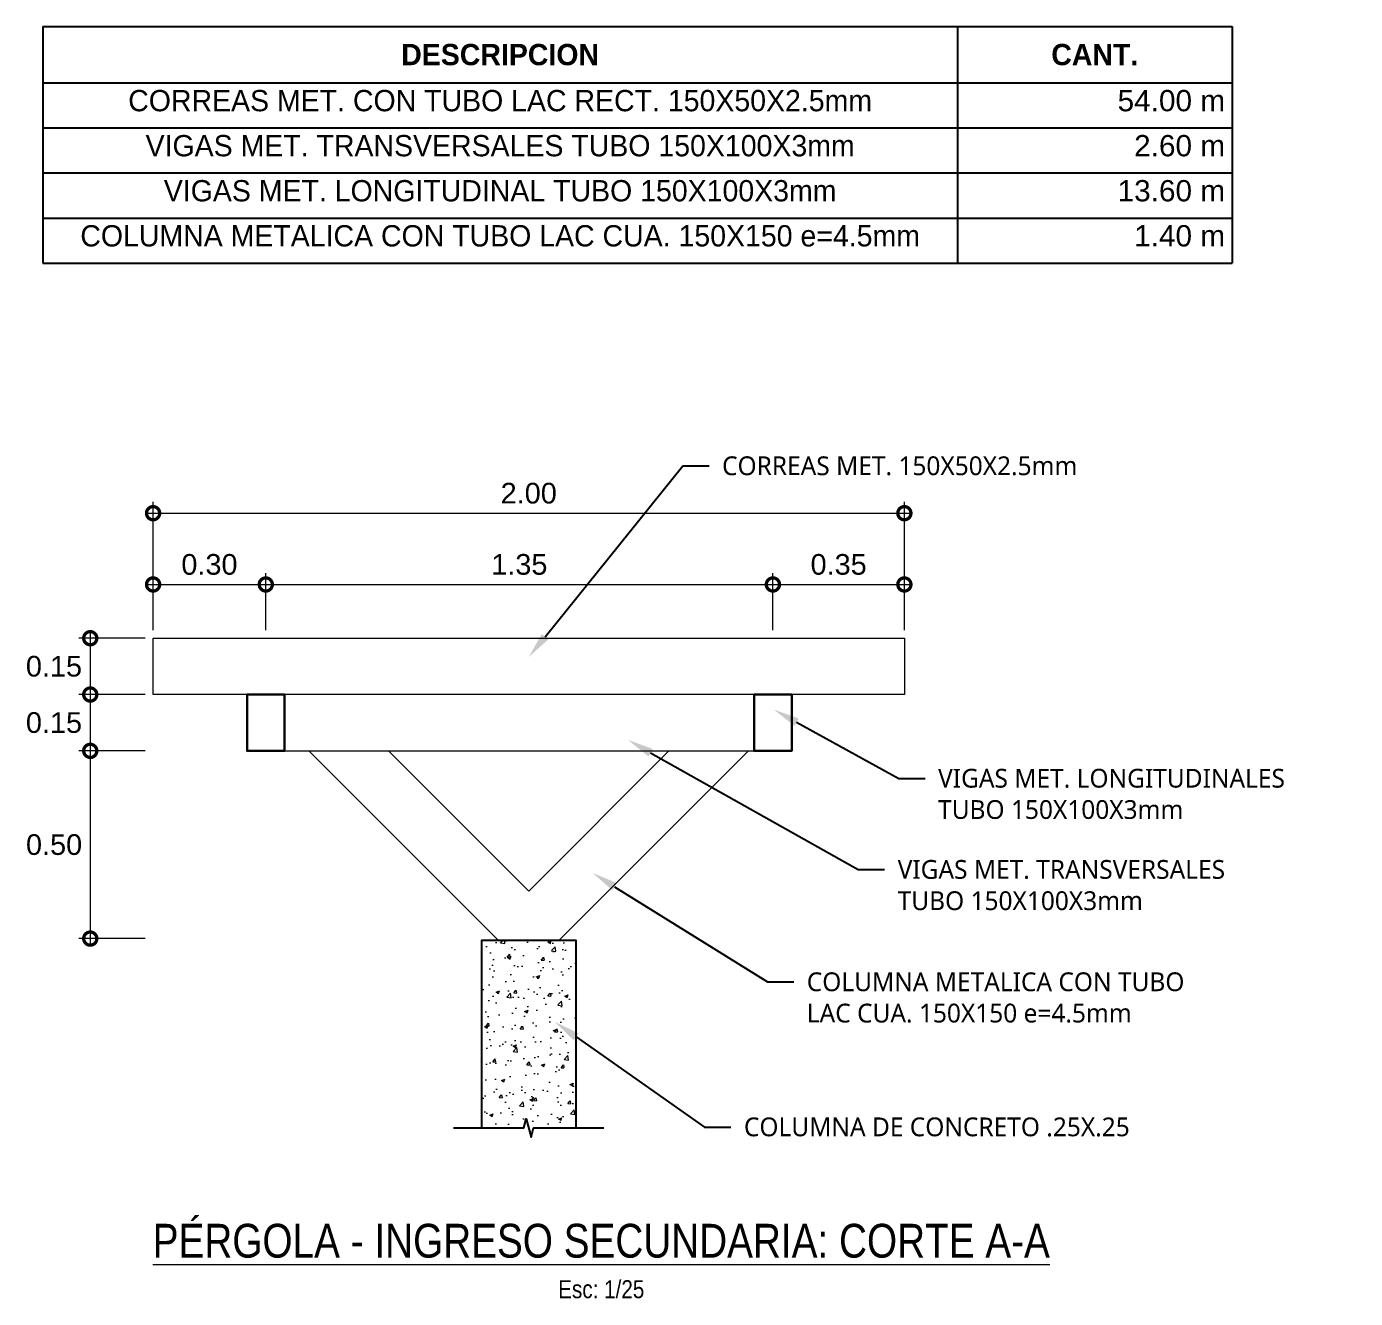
# Model space of a CAD drawing. Header units: millimetres. Extents: x 714.7 to 748.4, y 417.6 to 426.
# Drawn here: x 715.098 to 718.636, y 418.49 to 421.877 of the extents above; entities that cross this region are included whole.
import ezdxf
from ezdxf import colors
from ezdxf.entities.mleader import LeaderData, LeaderLine
from ezdxf.math import Vec2, Vec3

# ---------------------------------------------------------------- set-up
doc = ezdxf.new("R2010")
doc.units = ezdxf.units.MM
doc.linetypes.add('CONTINUA', pattern=[0])
doc.linetypes.add('DASHED2', pattern=[0.375, 0.25, -0.125])
for name, color, linetype, lineweight in [('0_Pluma_Nº__1', 253, 'Continuous', 9), ('A-TEXTURAS', 8, 'Continuous', 5), ('letras sr', 7, 'Continuous', 5), ('Proyeccciones', 1, 'DASHED2', 18), ('TEXTO', 7, 'Continuous', 9)]:
    doc.layers.add(name, color=color, linetype=linetype, lineweight=lineweight)
doc.styles.add('01COTAS', font='GOTHIC.TTF')
doc.styles.add('Generales', font='trebuc.ttf', dxfattribs={"height": 0.1})
doc.styles.add('Santa Rosa 1 50', font='trebuc.ttf')
doc.styles.get("Standard").update_dxf_attribs({"font": 'arial.ttf'})
doc.dimstyles.new('detalles menores', dxfattribs={"dimtxt": 0.055, "dimasz": 0.07, "dimexe": 0.03, "dimexo": 0.0215, "dimgap": 0.025, "dimtad": 2, "dimtih": 1, "dimtoh": 1, "dimzin": 1, "dimdsep": 46, "dimtxsty": 'Standard', "dimblk": 'DOTSMALL', "dimcen": 0, "dimdle": 0.0175, "dimclrd": 10, "dimclre": 10, "dimclrt": 3, "dimazin": 0, "dimtfac": 1, "dimtix": 1, "dimtmove": 0, "dimatfit": 2, "dimldrblk": 'OBLIQUE', "dimfxl": 1, "dimlwd": 5, "dimlwe": 5, "dimarcsym": 0})

# ---------------------------------------------------------------- blocks, each defined once
blk = doc.blocks.new('*T7')
at = {"color": 0, "linetype": 'ByBlock', "lineweight": -2, "transparency": 16777216}
for p, q in [((0, 0), (3.1658, 0)), ((0, 0), (0, -0.63)), ((2.4341, 0), (2.4341, -0.63)), ((3.1658, 0), (3.1658, -0.63)), ((0, -0.15), (3.1658, -0.15)), ((0, -0.27), (3.1658, -0.27)), ((0, -0.39), (3.1658, -0.39)), ((0, -0.51), (3.1658, -0.51)), ((0, -0.63), (3.1658, -0.63))]:
    blk.add_line(p, q, dxfattribs=at)
at = {"color": 0, "transparency": 16777216, "char_height": 0.0567, "style": '01COTAS'}
for s, insert, width, attachment_point in [('{\\fCentury Gothic|b1|i0|c0|p34;DESCRIPCION}', (1.217, -0.075), 2.396291, 5), ('{\\fCentury Gothic|b1|i0|c0|p34;CANT.}', (2.8, -0.075), 0.693936, 5), ('CORREAS MET. CON TUBO LAC RECT. 150X50X2.5mm', (1.217, -0.1689), 2.396291, 2), ('VIGAS MET. TRANSVERSALES TUBO 150X100X3mm', (1.217, -0.2889), 2.396291, 2), ('VIGAS MET. LONGITUDINAL TUBO 150X100X3mm', (1.217, -0.4089), 2.396291, 2), ('COLUMNA METALICA CON TUBO LAC CUA. 150X150 e=4.5mm ', (1.217, -0.5289), 2.396291, 2)]:
    blk.add_mtext(s, dxfattribs=dict(at, insert=insert, width=width, attachment_point=attachment_point))
at = {"color": 0, "transparency": 16777216, "char_height": 0.0567, "width": 0.693936, "attachment_point": 3}
for s, insert in [('54.00 m', (3.1469, -0.1689)), ('2.60 m', (3.1469, -0.2889)), ('13.60 m', (3.1469, -0.4089)), ('1.40 m', (3.1469, -0.5289))]:
    blk.add_mtext(s, dxfattribs=dict(at, insert=insert))
blk = doc.blocks.new('_DOTSMALL')
at = {"color": 0, "linetype": 'ByBlock', "const_width": 0.5}
blk.add_lwpolyline([(-0.0625, 0, 1), (0.0625, 0, 1)], format="xyb", close=True, dxfattribs=at)
blk = doc.blocks.new('*D8')
at = {"color": 10, "lineweight": 5, "transparency": 16777216}
for p, q in [((715.4349, 420.2693), (715.4349, 420.6107)), ((717.4349, 420.2693), (717.4349, 420.6107)), ((715.4174, 420.5807), (717.4524, 420.5807))]:
    blk.add_line(p, q, dxfattribs=at)
at = {"layer": 'Defpoints', "color": 0, "lineweight": 70, "transparency": 16777216}
for p in [(717.4349, 420.5807), (715.4349, 420.2478), (717.4349, 420.2478)]:
    blk.add_point(p, dxfattribs=at)
at = {"color": 10, "lineweight": 5, "transparency": 16777216, "xscale": 0.07, "yscale": 0.07, "zscale": 0.07, "rotation": 180}
blk.add_blockref('_DOTSMALL', (715.4349, 420.5807), dxfattribs=at)
at = {"color": 10, "lineweight": 5, "transparency": 16777216, "xscale": 0.07, "yscale": 0.07, "zscale": 0.07}
blk.add_blockref('_DOTSMALL', (717.4349, 420.5807), dxfattribs=at)
at = {"color": 3, "transparency": 16777216, "insert": (716.4349, 420.6337), "char_height": 0.055, "attachment_point": 5}
blk.add_mtext('2.00', dxfattribs=at)
blk = doc.blocks.new('_Oblique')
at = {"color": 0, "linetype": 'ByBlock', "lineweight": -2}
blk.add_line((-0.5, -0.5), (0.5, 0.5), dxfattribs=at)
blk = doc.blocks.new('*D9')
at = {"color": 10, "lineweight": 5, "transparency": 16777216}
for p, q in [((715.2676, 420.2653), (715.2676, 420.0803)), ((715.4134, 420.2478), (715.2376, 420.2478)), ((715.4134, 420.0978), (715.2376, 420.0978))]:
    blk.add_line(p, q, dxfattribs=at)
at = {"layer": 'Defpoints', "color": 0, "lineweight": 70, "transparency": 16777216}
for p in [(715.4349, 420.2478), (715.2676, 420.0978), (715.4349, 420.0978)]:
    blk.add_point(p, dxfattribs=at)
at = {"color": 10, "lineweight": 5, "transparency": 16777216, "xscale": 0.07, "yscale": 0.07, "zscale": 0.07}
for p, rotation in [((715.2676, 420.2478), 90), ((715.2676, 420.0978), 270)]:
    blk.add_blockref('_DOTSMALL', p, dxfattribs=dict(at, rotation=rotation))
at = {"color": 3, "transparency": 16777216, "insert": (715.171, 420.1728), "char_height": 0.055, "attachment_point": 5}
blk.add_mtext('0.15', dxfattribs=at)
blk = doc.blocks.new('*D44')
at = {"color": 10, "lineweight": 5, "transparency": 16777216}
for p, q in [((715.4349, 420.2693), (715.4349, 420.4209)), ((715.7349, 420.2693), (715.7349, 420.4209)), ((715.4174, 420.3909), (715.7524, 420.3909))]:
    blk.add_line(p, q, dxfattribs=at)
at = {"layer": 'Defpoints', "color": 0, "lineweight": 70, "transparency": 16777216}
for p in [(715.7349, 420.3909), (715.4349, 420.2478), (715.7349, 420.2478)]:
    blk.add_point(p, dxfattribs=at)
at = {"color": 10, "lineweight": 5, "transparency": 16777216, "xscale": 0.07, "yscale": 0.07, "zscale": 0.07, "rotation": 180}
blk.add_blockref('_DOTSMALL', (715.4349, 420.3909), dxfattribs=at)
at = {"color": 10, "lineweight": 5, "transparency": 16777216, "xscale": 0.07, "yscale": 0.07, "zscale": 0.07}
blk.add_blockref('_DOTSMALL', (715.7349, 420.3909), dxfattribs=at)
at = {"color": 3, "transparency": 16777216, "insert": (715.5849, 420.444), "char_height": 0.055, "attachment_point": 5}
blk.add_mtext('0.30', dxfattribs=at)
blk = doc.blocks.new('*D45')
at = {"color": 10, "lineweight": 5, "transparency": 16777216}
for p, q in [((715.7349, 420.2693), (715.7349, 420.4209)), ((717.0849, 420.2693), (717.0849, 420.4209)), ((715.7174, 420.3909), (717.1024, 420.3909))]:
    blk.add_line(p, q, dxfattribs=at)
at = {"layer": 'Defpoints', "color": 0, "lineweight": 70, "transparency": 16777216}
for p in [(717.0849, 420.3909), (715.7349, 420.2478), (717.0849, 420.2478)]:
    blk.add_point(p, dxfattribs=at)
at = {"color": 10, "lineweight": 5, "transparency": 16777216, "xscale": 0.07, "yscale": 0.07, "zscale": 0.07, "rotation": 180}
blk.add_blockref('_DOTSMALL', (715.7349, 420.3909), dxfattribs=at)
at = {"color": 10, "lineweight": 5, "transparency": 16777216, "xscale": 0.07, "yscale": 0.07, "zscale": 0.07}
blk.add_blockref('_DOTSMALL', (717.0849, 420.3909), dxfattribs=at)
at = {"color": 3, "transparency": 16777216, "insert": (716.4099, 420.444), "char_height": 0.055, "attachment_point": 5}
blk.add_mtext('1.35', dxfattribs=at)
blk = doc.blocks.new('*D46')
at = {"color": 10, "lineweight": 5, "transparency": 16777216}
for p, q in [((717.0849, 420.2693), (717.0849, 420.4209)), ((717.4349, 420.2693), (717.4349, 420.4209)), ((717.0674, 420.3909), (717.4524, 420.3909))]:
    blk.add_line(p, q, dxfattribs=at)
at = {"layer": 'Defpoints', "color": 0, "lineweight": 70, "transparency": 16777216}
for p in [(717.4349, 420.3909), (717.0849, 420.2478), (717.4349, 420.2478)]:
    blk.add_point(p, dxfattribs=at)
at = {"color": 10, "lineweight": 5, "transparency": 16777216, "xscale": 0.07, "yscale": 0.07, "zscale": 0.07, "rotation": 180}
blk.add_blockref('_DOTSMALL', (717.0849, 420.3909), dxfattribs=at)
at = {"color": 10, "lineweight": 5, "transparency": 16777216, "xscale": 0.07, "yscale": 0.07, "zscale": 0.07}
blk.add_blockref('_DOTSMALL', (717.4349, 420.3909), dxfattribs=at)
at = {"color": 3, "transparency": 16777216, "insert": (717.2599, 420.444), "char_height": 0.055, "attachment_point": 5}
blk.add_mtext('0.35', dxfattribs=at)
blk = doc.blocks.new('*D47')
at = {"color": 10, "lineweight": 5, "transparency": 16777216}
for p, q in [((715.4134, 420.0978), (715.2376, 420.0978)), ((715.2676, 420.1153), (715.2676, 419.9303)), ((715.4134, 419.9478), (715.2376, 419.9478))]:
    blk.add_line(p, q, dxfattribs=at)
at = {"layer": 'Defpoints', "color": 0, "lineweight": 70, "transparency": 16777216}
for p in [(715.4349, 420.0978), (715.2676, 419.9478), (715.4349, 419.9478)]:
    blk.add_point(p, dxfattribs=at)
at = {"color": 10, "lineweight": 5, "transparency": 16777216, "xscale": 0.07, "yscale": 0.07, "zscale": 0.07}
for p, rotation in [((715.2676, 420.0978), 90), ((715.2676, 419.9478), 270)]:
    blk.add_blockref('_DOTSMALL', p, dxfattribs=dict(at, rotation=rotation))
at = {"color": 3, "transparency": 16777216, "insert": (715.171, 420.0228), "char_height": 0.055, "attachment_point": 5}
blk.add_mtext('0.15', dxfattribs=at)
blk = doc.blocks.new('*D48')
at = {"color": 10, "lineweight": 5, "transparency": 16777216}
for p, q in [((715.4134, 419.9478), (715.2376, 419.9478)), ((715.2676, 419.9653), (715.2676, 419.4303)), ((715.4134, 419.4478), (715.2376, 419.4478))]:
    blk.add_line(p, q, dxfattribs=at)
at = {"layer": 'Defpoints', "color": 0, "lineweight": 70, "transparency": 16777216}
for p in [(715.4349, 419.9478), (715.2676, 419.4478), (715.4349, 419.4478)]:
    blk.add_point(p, dxfattribs=at)
at = {"color": 10, "lineweight": 5, "transparency": 16777216, "xscale": 0.07, "yscale": 0.07, "zscale": 0.07}
for p, rotation in [((715.2676, 419.9478), 90), ((715.2676, 419.4478), 270)]:
    blk.add_blockref('_DOTSMALL', p, dxfattribs=dict(at, rotation=rotation))
at = {"color": 3, "transparency": 16777216, "insert": (715.1713, 419.6978), "char_height": 0.055, "attachment_point": 5}
blk.add_mtext('0.50', dxfattribs=at)

msp = doc.modelspace()

# ---------------------------------------------------------------- hatches: boundary and pattern name
at = {"layer": 'A-TEXTURAS', "lineweight": 0, "ltscale": 0.5, "true_color": 0x939598}
h = msp.add_hatch(dxfattribs=at)
h.set_pattern_fill('AR-CONC', color=252, scale=0.0005, style=0)
h.set_pattern_definition([(50, (1504.58561, 1002.51914), (0.0910923345, -0.007969543), [0.009525, -0.104775]), (355, (1504.58561, 1002.51914), (-0.017621711, 0.095528423), [0.00762, -0.083820292]), (100.451445, (1504.5932, 1002.51847), (0.0734706235, 0.087558876), [0.008095004, -0.089045122]), (46.1842, (1504.58561, 1002.54454), (0.13553952, -0.021021164), [0.0142875, -0.1571625]), (96.635558, (1504.5969, 1002.54279), (0.118702067, 0.123713062), [0.012142512, -0.133567804]), (351.184151, (1504.58561, 1002.54454), (0.118702067, 0.123713062), [0.011429984, -0.125729866]), (21, (1504.59831, 1002.53819), (0.0758071956, -0.051132599), [0.009525, -0.104775]), (326, (1504.59831, 1002.53819), (0.030901014, 0.092093983), [0.00762, -0.08382]), (71.451445, (1504.604625, 1002.53393), (0.10670821, 0.0409613844), [0.008095004, -0.089044969]), (37.5, (1504.585607, 1002.519138), (0.0015443016, 0.0422775194), [0, -0.082804, 0, -0.08509, 0, -0.0841375]), (7.5, (1504.585607, 1002.51914), (0.0334098313, 0.0500902874), [0, -0.048514, 0, -0.080899, 0, -0.0320675]), (327.5, (1504.557286, 1002.519138), (0.0677952976, -0.002864372), [0, -0.03175, 0, -0.09906, 0, -0.131445]), (317.5, (1504.544586, 1002.51914), (0.0740645907, 0.0127132455), [0, -0.041275, 0, -0.065786, 0, -0.093345])])
h.paths.add_polyline_path([(716.5599, 418.9435), (716.5599, 419.4435), (716.3099, 419.4435), (716.3099, 418.9435)])

# ---------------------------------------------------------------- linework, layer by layer
for points in [[(716.3099, 418.9435), (716.3099, 419.4435), (716.5599, 419.4435), (716.5599, 418.9435)], [(716.2349, 418.9435), (716.422, 418.9435), (716.4285, 418.9676), (716.4414, 418.9193), (716.4479, 418.9435), (716.6349, 418.9435)]]:
    msp.add_lwpolyline(points)
at = {"layer": '0_Pluma_Nº__1', "color": 18, "ltscale": 0.4, "true_color": 0x000000}
for p, q in [((716.3539, 419.4435), (715.8496, 419.9478)), ((716.4349, 419.5745), (716.0617, 419.9478)), ((716.4349, 419.5745), (716.8081, 419.9478)), ((716.516, 419.4435), (717.0203, 419.9478))]:
    msp.add_line(p, q, dxfattribs=at)
at = {"layer": '0_Pluma_Nº__1', "color": 240, "ltscale": 0.4, "true_color": 0xed1f24}
msp.add_lwpolyline([(717.4349, 420.2478), (717.4349, 420.0978), (715.4349, 420.0978), (715.4349, 420.2478)], close=True, dxfattribs=at)
at = {"layer": '0_Pluma_Nº__1', "color": 18, "ltscale": 0.4, "true_color": 0x000000}
msp.add_lwpolyline([(715.7849, 419.9478), (717.0349, 419.9478), (717.0349, 420.0978), (715.7849, 420.0978)], close=True, dxfattribs=at)
at = {"layer": 'Proyeccciones', "color": 18, "linetype": 'CONTINUA', "lineweight": 30, "ltscale": 0.4, "true_color": 0x000000}
for points in [[(715.6849, 420.0978), (715.7849, 420.0978), (715.7849, 419.9478), (715.6849, 419.9478)], [(717.0349, 420.0978), (717.1349, 420.0978), (717.1349, 419.9478), (717.0349, 419.9478)]]:
    msp.add_lwpolyline(points, close=True, dxfattribs=at)

# ---------------------------------------------------------------- block references
msp.add_blockref('*T7', (715.1418, 421.8767))

# ---------------------------------------------------------------- texts
at = {"layer": 'TEXTO', "color": 7, "insert": (716.628, 418.4895), "char_height": 0.09, "width": 2.549219, "attachment_point": 8, "style": 'Santa Rosa 1 50'}
msp.add_mtext('{\\fArial Narrow|b0|i0|c0|p34;\\LPÉRGOLA - INGRESO SECUNDARIA: CORTE A-A\\H0.53333x;\\l\\PEsc: 1/25}', dxfattribs=at)

# ---------------------------------------------------------------- dimensions: what is measured, and where the dimension line sits
for base, p2, picture, middle in [((717.4349, 420.5807), (717.4349, 420.2478), '*D8', (716.4349, 420.6337)), ((715.7349, 420.3909), (715.7349, 420.2478), '*D44', (715.5849, 420.444))]:
    dim = msp.add_linear_dim(base=base, p1=(715.4349, 420.2478), p2=p2, dimstyle='detalles menores')
    dim.commit()
    dim.dimension.update_dxf_attribs({"geometry": picture, "text_midpoint": middle})
for base, p1, p2, picture, middle in [((717.0849, 420.3909), (715.7349, 420.2478), (717.0849, 420.2478), '*D45', (716.4099, 420.444)), ((717.4349, 420.3909), (717.0849, 420.2478), (717.4349, 420.2478), '*D46', (717.2599, 420.444))]:
    dim = msp.add_linear_dim(base=base, p1=p1, p2=p2, dimstyle='detalles menores', override={"dimtmove": 1})
    dim.commit()
    dim.dimension.update_dxf_attribs({"geometry": picture, "text_midpoint": middle})
dim = msp.add_linear_dim(base=(715.2676, 420.0978), p1=(715.4349, 420.2478), p2=(715.4349, 420.0978), angle=90, dimstyle='detalles menores')
dim.commit()
dim.dimension.update_dxf_attribs({"geometry": '*D9', "text_midpoint": (715.171, 420.1728)})
for base, p1, p2, picture, middle in [((715.2676, 419.9478), (715.4349, 420.0978), (715.4349, 419.9478), '*D47', (715.171, 420.0228)), ((715.2676, 419.4478), (715.4349, 419.9478), (715.4349, 419.4478), '*D48', (715.1713, 419.6978))]:
    dim = msp.add_linear_dim(base=base, p1=p1, p2=p2, angle=90, dimstyle='detalles menores', override={"dimtmove": 1})
    dim.commit()
    dim.dimension.update_dxf_attribs({"geometry": picture, "text_midpoint": middle})

# ---------------------------------------------------------------- leaders
at = {"layer": 'letras sr'}
ml = msp.add_multileader_mtext('Standard', dxfattribs=at)
ml.set_content('CORREAS MET. 150X50X2.5mm', color=256, style='Generales')
ml.set_leader_properties()
ml.build(insert=Vec2(0, 0))
ml.multileader.update_dxf_attribs({"text_right_attachment_type": 6, "dogleg_length": 0.0702, "arrow_head_size": 0.0692})
ctx = ml.context
ctx.base_point, ctx.char_height, ctx.arrow_head_size, ctx.landing_gap_size, ctx.plane_origin = Vec3(716.915, 420.7066), 0.05, 0.0692, 0.0346, Vec3(716.5035, 420.993)
ctx.right_attachment = 6
notes = []
notes.append((ctx, [(0, (1, 1, 0), (716.8447, 420.7066), (1, 0), 0.0702, [(0, [(716.4349, 420.1978)], 0, [])])]))
ctx.mtext.insert, ctx.mtext.width, ctx.mtext.flow_direction = Vec3(716.9496, 420.732), 2.131081, 5
ml = msp.add_multileader_mtext('Standard', dxfattribs=at)
ml.set_content('VIGAS MET. LONGITUDINALES TUBO 150X100X3mm', color=256, style='Generales')
ml.set_leader_properties()
ml.build(insert=Vec2(0, 0))
ml.multileader.update_dxf_attribs({"text_right_attachment_type": 6, "dogleg_length": 0.0702, "arrow_head_size": 0.0692})
ctx = ml.context
ctx.base_point, ctx.char_height, ctx.arrow_head_size, ctx.landing_gap_size, ctx.plane_origin = Vec3(717.49, 419.8745), 0.05, 0.0692, 0.0346, Vec3(717.3767, 420.4274)
ctx.right_attachment = 6
notes.append((ctx, [(0, (1, 1, 0), (717.4198, 419.8745), (1, 0), 0.0702, [(1, [(717.0875, 420.0576)], 0, [])])]))
ctx.mtext.insert, ctx.mtext.width, ctx.mtext.flow_direction = Vec3(717.5247, 419.8999), 0.945894, 5
ml = msp.add_multileader_mtext('Standard', dxfattribs=at)
ml.set_content('VIGAS MET. TRANSVERSALES TUBO 150X100X3mm', color=256, style='Generales')
ml.set_leader_properties()
ml.build(insert=Vec2(0, 0))
ml.multileader.update_dxf_attribs({"text_right_attachment_type": 6, "dogleg_length": 0.0702, "arrow_head_size": 0.0692})
ctx = ml.context
ctx.base_point, ctx.char_height, ctx.arrow_head_size, ctx.landing_gap_size, ctx.plane_origin = Vec3(717.3824, 419.6317), 0.05, 0.0692, 0.0346, Vec3(716.9883, 420.3467)
ctx.right_attachment = 6
notes.append((ctx, [(0, (1, 1, 0), (717.3122, 419.6317), (1, 0), 0.0702, [(1, [(716.6991, 419.9769)], 0, [])])]))
ctx.mtext.insert, ctx.mtext.width, ctx.mtext.flow_direction = Vec3(717.4171, 419.6571), 0.945894, 5
ml = msp.add_multileader_mtext('Standard', dxfattribs=at)
ml.set_content('COLUMNA METALICA CON TUBO LAC CUA. 150X150 e=4.5mm ', color=256, style='Generales')
ml.set_leader_properties()
ml.build(insert=Vec2(0, 0))
ml.multileader.update_dxf_attribs({"text_right_attachment_type": 6, "dogleg_length": 0.0702, "arrow_head_size": 0.0692})
ctx = ml.context
ctx.base_point, ctx.char_height, ctx.arrow_head_size, ctx.landing_gap_size, ctx.plane_origin = Vec3(717.1405, 419.3324), 0.05, 0.0692, 0.0346, Vec3(716.4846, 419.9526)
ctx.right_attachment = 6
notes.append((ctx, [(0, (1, 1, 0), (717.0703, 419.3324), (1, 0), 0.0702, [(0, [(716.6049, 419.6227)], 0, [])])]))
ctx.mtext.insert, ctx.mtext.width, ctx.mtext.flow_direction = Vec3(717.1751, 419.3578), 1.081996, 5
ml = msp.add_multileader_mtext('Standard', dxfattribs=at)
ml.set_content('COLUMNA DE CONCRETO .25X.25', color=256, style='Generales')
ml.set_leader_properties()
ml.build(insert=Vec2(0, 0))
ml.multileader.update_dxf_attribs({"text_right_attachment_type": 6, "dogleg_length": 0.0702, "arrow_head_size": 0.0692})
ctx = ml.context
ctx.base_point, ctx.char_height, ctx.arrow_head_size, ctx.landing_gap_size, ctx.plane_origin = Vec3(716.9731, 418.946), 0.05, 0.0692, 0.0346, Vec3(716.3839, 419.556)
ctx.right_attachment = 6
notes.append((ctx, [(0, (1, 1, 0), (716.9029, 418.946), (1, 0), 0.0702, [(0, [(716.5042, 419.2261)], 0, [])])]))
ctx.mtext.insert, ctx.mtext.width, ctx.mtext.flow_direction = Vec3(717.0078, 418.9714), 2.131081, 5
for ctx, leaders in notes:
    for number, flags, end, landing, length, lines in leaders:
        leader = LeaderData()
        leader.index, (leader.has_last_leader_line, leader.has_dogleg_vector, leader.attachment_direction) = number, flags
        leader.last_leader_point, leader.dogleg_vector, leader.dogleg_length = Vec3(end), Vec3(landing), length
        for number, points, colour, breaks in lines:
            line = LeaderLine()
            line.index, line.vertices, line.color, line.breaks = number, Vec3.list(points), colors.encode_raw_color(colour), breaks
            leader.lines.append(line)
        ctx.leaders.append(leader)

doc.saveas('drawing.dxf')
